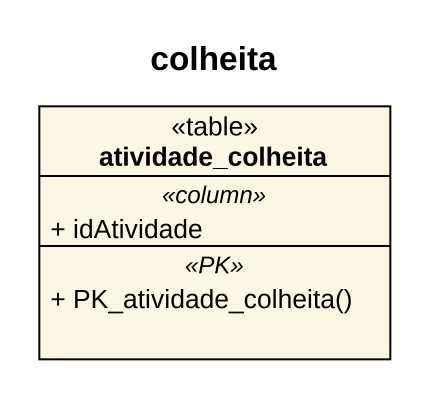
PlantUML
@startuml
title colheita
hide circle
hide empty members
skinparam classAttributeIconSize 0
class atividade_colheita <<table>> {
  .. <<column>> ..
  + idAtividade
  .. <<PK>> ..
  + PK_atividade_colheita()
}
@enduml
